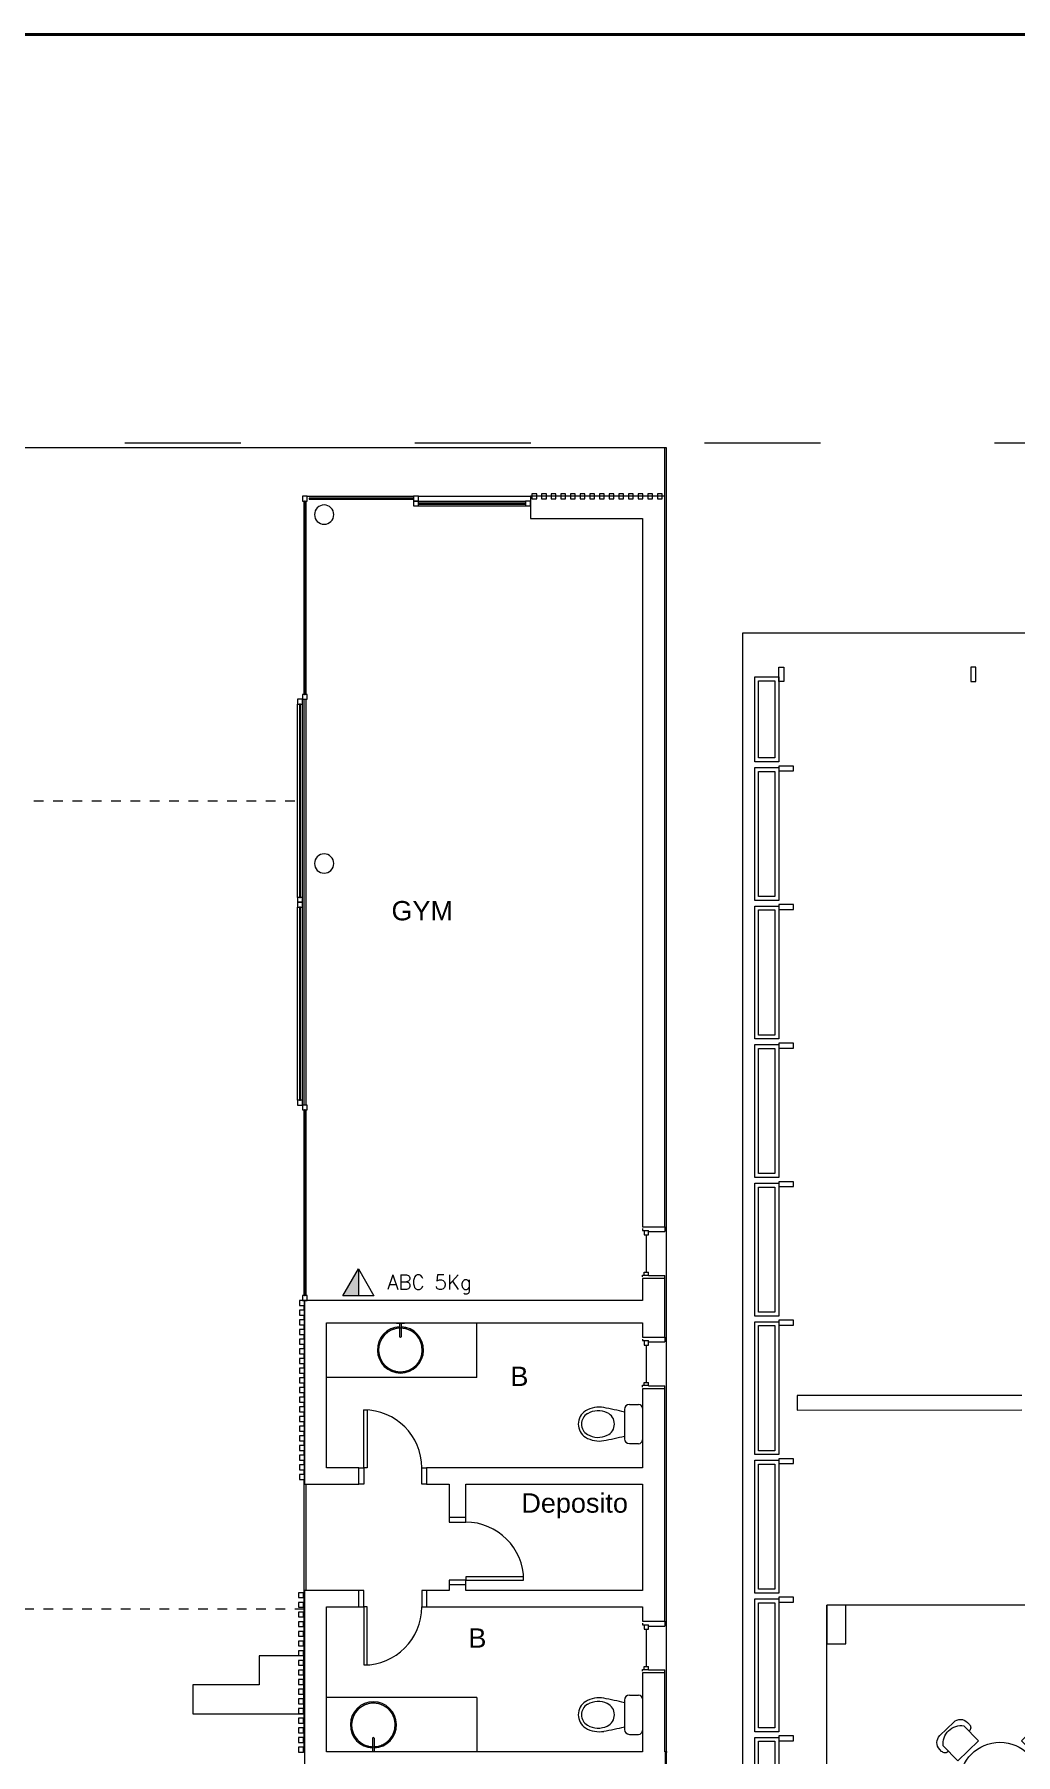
# Model space of a CAD drawing. Header units: millimetres. Extents: x 917 to 1168, y -421 to -23.
# Drawn here: x 1047.51 to 1057.66, y -357.01 to -339.21 of the extents above; entities that cross this region are included whole.
import ezdxf

# ---------------------------------------------------------------- set-up
doc = ezdxf.new("R2010")
doc.units = ezdxf.units.MM
doc.header["$LTSCALE"] = 0.1
for name, pattern in [('ACAD_ISO02W100', [15, 12, -3]), ('ACAD_ISO03W100', [30, 12, -18]), ('CONTINUA', [0]), ('Dash', [0.006, 0.003, -0.003])]:
    doc.linetypes.add(name, pattern=pattern)
doc.layers.get('0').update_dxf_attribs({"lineweight": 5})
for name, color, linetype, lineweight in [('00-Agua Fria', 5, 'ACAD_ISO02W100', 20), ('00_Incendio_Matafuego', 1, 'Continuous', 20), ('00_Incendio_Textos', 7, 'Continuous', 13), ('A-GLAZ-CWMG', 7, 'Continuous', 5), ('A-WALL', 7, 'Continuous', 5), ('MUEBLES', 250, 'Continuous', 5)]:
    doc.layers.add(name, color=color, linetype=linetype, lineweight=lineweight)
doc.layers.add('00-Pluvial', color=40, linetype='Continuous')
doc.styles.add('Arial_2', font='arial.ttf', dxfattribs={"height": 0.2})
doc.styles.add('Instal Sanit', font='techb___.ttf', dxfattribs={"height": 0.15})

# ---------------------------------------------------------------- blocks, each defined once
blk = doc.blocks.new('Montante rectangular - 50 x 150mm-1800504-02 Torre PB')
at = {"layer": 'A-GLAZ-CWMG', "color": 8}
for p, q in [((-0.025, 0.075), (0.025, 0.075)), ((-0.025, -0.075), (-0.025, 0.075)), ((0.025, 0.075), (0.025, -0.075)), ((0.025, -0.075), (-0.025, -0.075))]:
    blk.add_line(p, q, dxfattribs=at)
blk = doc.blocks.new('Montante rectangular - 50 x 150mm-V34-02 Torre PB')
at = {"layer": 'A-GLAZ-CWMG', "color": 8}
for p, q in [((-0.025, 0.075), (0.025, 0.075)), ((-0.025, 0.01), (-0.025, 0.075)), ((-0.025, -0.07), (-0.025, 0.01)), ((0.025, 0.075), (0.025, 0.019)), ((0.025, 0.019), (0.025, -0.056)), ((-0.025, -0.075), (-0.025, -0.07)), ((0.025, -0.075), (-0.025, -0.075)), ((0.025, -0.056), (0.025, -0.075))]:
    blk.add_line(p, q, dxfattribs=at)
blk = doc.blocks.new('mesad')
at = {"layer": 'MUEBLES'}
for points in [[(-0.324, 0.533), (-0.324, 0.533, 0.414214), (-0.324, 0.604), (-0.345, 0.624, 0.414214), (-0.487, 0.622), (-0.626, 0.479, 0.414214), (-0.624, 0.337), (-0.603, 0.317, 0.414214), (-0.533, 0.318), (-0.533, 0.318)], [(0.324, 0.533), (0.324, 0.533, -0.414214), (0.324, 0.604), (0.345, 0.624, -0.414214), (0.487, 0.622), (0.626, 0.479, -0.414214), (0.624, 0.337), (0.603, 0.317, -0.414214), (0.533, 0.318), (0.533, 0.318)], [(-0.533, -0.324), (-0.533, -0.324, 0.414214), (-0.604, -0.324), (-0.624, -0.345, 0.414214), (-0.622, -0.487), (-0.479, -0.626, 0.414214), (-0.337, -0.624), (-0.317, -0.603, 0.414214), (-0.318, -0.533), (-0.318, -0.533)], [(0.533, -0.324), (0.533, -0.324, -0.414214), (0.604, -0.324), (0.624, -0.345, -0.414214), (0.622, -0.487), (0.479, -0.626, -0.414214), (0.337, -0.624), (0.317, -0.603, -0.414214), (0.318, -0.533), (0.318, -0.533)]]:
    blk.add_lwpolyline(points, format="xyb", dxfattribs=at)
for points in [[(-0.589, 0.373), (-0.434, 0.222), (-0.225, 0.437), (-0.38, 0.588, 0.490132)], [(0.589, 0.373), (0.434, 0.222), (0.225, 0.437), (0.38, 0.588, -0.490132)], [(-0.373, -0.589), (-0.222, -0.434), (-0.437, -0.225), (-0.588, -0.38, 0.490132)], [(0.373, -0.589), (0.222, -0.434), (0.437, -0.225), (0.588, -0.38, -0.490132)]]:
    blk.add_lwpolyline(points, format="xyb", close=True, dxfattribs=at)
at = {"layer": 'MUEBLES', "ltscale": 1e-05}
blk.add_circle((0, 0), 0.418, dxfattribs=at)
blk = doc.blocks.new('T1-PB-2020')
at = {"color": 8}
for p, q in [((4127.451, 1267.486), (4087.649, 1267.486)), ((4087.649, 1267.486), (4087.649, 1251.565)), ((4088.52, 1252.416), (4088.519, 1257.429)), ((4091.433, 1257.429), (4088.72, 1257.429))]:
    blk.add_line(p, q, dxfattribs=at)
for points in [[(4088.024, 1266.155), (4087.774, 1266.155), (4087.774, 1267.035), (4088.024, 1267.035)], [(4087.984, 1266.195), (4087.814, 1266.195), (4087.814, 1266.995), (4087.984, 1266.995)], [(4088.024, 1264.721), (4087.774, 1264.721), (4087.774, 1266.096), (4088.024, 1266.096)], [(4087.984, 1264.761), (4087.814, 1264.761), (4087.814, 1266.056), (4087.984, 1266.056)], [(4088.024, 1263.288), (4087.774, 1263.288), (4087.774, 1264.663), (4088.024, 1264.663)], [(4087.984, 1263.328), (4087.814, 1263.328), (4087.814, 1264.623), (4087.984, 1264.623)], [(4088.024, 1261.854), (4087.774, 1261.854), (4087.774, 1263.229), (4088.024, 1263.229)], [(4087.984, 1261.894), (4087.814, 1261.894), (4087.814, 1263.189), (4087.984, 1263.189)], [(4088.024, 1260.42), (4087.774, 1260.42), (4087.774, 1261.795), (4088.024, 1261.795)], [(4087.984, 1260.46), (4087.814, 1260.46), (4087.814, 1261.755), (4087.984, 1261.755)], [(4088.024, 1258.987), (4087.774, 1258.987), (4087.774, 1260.362), (4088.024, 1260.362)], [(4087.984, 1259.027), (4087.814, 1259.027), (4087.814, 1260.322), (4087.984, 1260.322)], [(4088.024, 1257.553), (4087.774, 1257.553), (4087.774, 1258.928), (4088.024, 1258.928)], [(4087.984, 1257.593), (4087.814, 1257.593), (4087.814, 1258.888), (4087.984, 1258.888)], [(4088.024, 1256.119), (4087.774, 1256.119), (4087.774, 1257.494), (4088.024, 1257.494)], [(4087.984, 1256.159), (4087.814, 1256.159), (4087.814, 1257.454), (4087.984, 1257.454)], [(4088.024, 1254.686), (4087.774, 1254.686), (4087.774, 1256.061), (4088.024, 1256.061)], [(4087.984, 1254.726), (4087.814, 1254.726), (4087.814, 1256.021), (4087.984, 1256.021)]]:
    blk.add_lwpolyline(points, close=True, dxfattribs=at)
for points in [[(4090.539, 1259.598), (4088.213, 1259.598), (4088.213, 1259.448), (4090.539, 1259.45)], [(4088.719, 1257.029), (4088.719, 1257.429), (4088.519, 1257.429), (4088.519, 1257.029), (4088.719, 1257.029)]]:
    blk.add_lwpolyline(points, dxfattribs=at)
at = {"color": 8, "extrusion": (0, 0, -1), "xscale": -1, "rotation": 180}
blk.add_blockref('Montante rectangular - 50 x 150mm-1800504-02 Torre PB', (-4088.049, 1267.061), dxfattribs=at)
at = {"color": 8, "extrusion": (0, 0, -1)}
for name, p, rotation in [('Montante rectangular - 50 x 150mm-1800504-02 Torre PB', (-4090.038, 1267.061), 180), ('Montante rectangular - 50 x 150mm-V34-02 Torre PB', (-4088.099, 1266.087), 90), ('Montante rectangular - 50 x 150mm-V34-02 Torre PB', (-4088.099, 1264.653), 90), ('Montante rectangular - 50 x 150mm-V34-02 Torre PB', (-4088.099, 1263.219), 90), ('Montante rectangular - 50 x 150mm-V34-02 Torre PB', (-4088.099, 1261.786), 90), ('Montante rectangular - 50 x 150mm-V34-02 Torre PB', (-4088.099, 1260.352), 90), ('Montante rectangular - 50 x 150mm-V34-02 Torre PB', (-4088.099, 1258.919), 90), ('Montante rectangular - 50 x 150mm-V34-02 Torre PB', (-4088.099, 1257.485), 90), ('Montante rectangular - 50 x 150mm-V34-02 Torre PB', (-4088.099, 1256.051), 90)]:
    blk.add_blockref(name, p, dxfattribs=dict(at, rotation=rotation))
at = {"color": 8, "lineweight": 5, "rotation": 180}
blk.add_blockref('mesad', (4090.313, 1255.592), dxfattribs=at)
blk = doc.blocks.new('sum')
at = {"color": 8, "lineweight": 18}
for p, q in [((784.334, -371.354), (777.534, -371.354)), ((784.354, -371.354), (777.534, -371.354)), ((784.334, -371.854), (784.334, -371.354)), ((784.354, -388.392), (784.354, -371.354)), ((780.584, -371.854), (780.584, -371.904)), ((780.634, -371.854), (780.584, -371.854)), ((780.584, -371.904), (780.634, -371.904)), ((780.599, -371.904), (780.599, -373.904)), ((780.604, -371.904), (780.604, -373.059)), ((780.614, -371.904), (780.604, -371.904)), ((780.614, -373.059), (780.614, -371.904)), ((780.624, -373.904), (780.624, -371.904)), ((780.634, -371.854), (781.734, -371.854)), ((780.634, -371.904), (780.634, -371.854)), ((781.734, -371.874), (780.654, -371.874)), ((780.654, -371.874), (780.654, -371.884)), ((780.654, -371.884), (781.734, -371.884)), ((781.784, -371.854), (781.734, -371.854)), ((781.734, -371.854), (781.734, -371.904)), ((781.734, -371.884), (781.734, -371.874)), ((781.734, -371.904), (781.784, -371.904)), ((781.784, -371.854), (782.944, -371.854)), ((781.784, -371.904), (781.784, -371.854)), ((781.784, -371.904), (782.894, -371.904)), ((782.894, -371.924), (781.784, -371.924)), ((781.784, -371.924), (781.784, -371.934)), ((781.784, -371.934), (782.894, -371.934)), ((781.784, -371.954), (782.894, -371.954)), ((782.944, -371.904), (782.894, -371.904)), ((782.894, -371.904), (782.894, -371.954)), ((782.894, -371.934), (782.894, -371.924)), ((782.894, -371.954), (782.944, -371.954)), ((784.334, -371.854), (782.944, -371.854)), ((782.944, -371.854), (782.944, -372.084)), ((782.944, -371.954), (782.944, -371.904)), ((784.334, -379.413), (784.334, -371.854)), ((782.944, -372.084), (784.104, -372.084)), ((784.104, -372.084), (784.104, -379.413)), ((780.604, -373.059), (780.614, -373.059)), ((780.604, -373.059), (780.604, -373.904)), ((780.614, -373.059), (780.604, -373.059)), ((780.614, -373.904), (780.614, -373.059)), ((780.534, -373.954), (780.534, -374.004)), ((780.584, -373.954), (780.534, -373.954)), ((780.584, -374.004), (780.584, -373.954)), ((780.599, -373.954), (780.599, -378.154)), ((780.604, -373.904), (780.614, -373.904)), ((780.624, -378.154), (780.624, -373.954)), ((780.534, -374.004), (780.584, -374.004)), ((780.534, -375.159), (780.534, -374.004)), ((780.554, -374.004), (780.554, -375.159)), ((780.564, -374.004), (780.554, -374.004)), ((780.564, -375.159), (780.564, -374.004)), ((780.584, -375.159), (780.584, -374.004)), ((780.534, -376.004), (780.534, -375.159)), ((780.554, -375.159), (780.564, -375.159)), ((780.554, -375.159), (780.554, -376.004)), ((780.564, -375.159), (780.554, -375.159)), ((780.564, -376.004), (780.564, -375.159)), ((780.584, -376.004), (780.584, -375.159)), ((780.534, -376.054), (780.534, -376.104)), ((780.584, -376.054), (780.534, -376.054)), ((780.534, -376.104), (780.584, -376.104)), ((780.534, -377.259), (780.534, -376.104)), ((780.554, -376.004), (780.564, -376.004)), ((780.554, -376.104), (780.554, -377.259)), ((780.564, -376.104), (780.554, -376.104)), ((780.564, -377.259), (780.564, -376.104)), ((780.584, -376.104), (780.584, -376.054)), ((780.584, -377.259), (780.584, -376.104)), ((780.534, -378.104), (780.534, -377.259)), ((780.554, -377.259), (780.564, -377.259)), ((780.554, -377.259), (780.554, -378.104)), ((780.564, -377.259), (780.554, -377.259)), ((780.564, -378.104), (780.564, -377.259)), ((780.584, -378.104), (780.584, -377.259)), ((780.554, -378.104), (780.564, -378.104)), ((780.584, -378.154), (780.584, -378.204)), ((780.634, -378.154), (780.584, -378.154)), ((780.584, -378.204), (780.634, -378.204)), ((780.599, -378.204), (780.599, -380.124)), ((780.604, -378.204), (780.604, -379.309)), ((780.614, -378.204), (780.604, -378.204)), ((780.614, -379.309), (780.614, -378.204)), ((780.624, -380.124), (780.624, -378.204)), ((780.634, -378.204), (780.634, -378.154)), ((780.604, -379.309), (780.614, -379.309)), ((780.604, -379.309), (780.604, -380.124)), ((780.614, -379.309), (780.604, -379.309)), ((780.614, -380.124), (780.614, -379.309)), ((784.104, -379.413), (784.334, -379.413)), ((784.104, -379.432), (784.104, -379.45)), ((784.104, -379.45), (784.167, -379.45)), ((784.123, -379.45), (784.123, -379.497)), ((784.167, -379.497), (784.167, -379.45)), ((784.167, -379.463), (784.334, -379.463)), ((784.334, -379.413), (784.334, -379.463)), ((784.123, -379.497), (784.167, -379.497)), ((784.145, -379.883), (784.145, -379.497)), ((784.104, -379.912), (784.167, -379.912)), ((784.104, -379.931), (784.104, -379.912)), ((784.334, -379.949), (784.104, -379.949)), ((784.104, -379.949), (784.104, -380.177)), ((784.123, -379.883), (784.167, -379.883)), ((784.123, -379.912), (784.123, -379.883)), ((784.167, -379.912), (784.167, -379.883)), ((784.167, -379.917), (784.334, -379.917)), ((784.334, -379.949), (784.334, -379.917)), ((784.334, -380.554), (784.334, -379.949)), ((780.599, -380.174), (780.599, -380.177)), ((780.604, -380.124), (780.614, -380.124)), ((784.104, -380.177), (780.604, -380.177)), ((780.604, -380.177), (780.604, -382.077)), ((780.624, -380.177), (780.624, -380.174)), ((780.599, -380.227), (780.599, -380.277)), ((780.599, -380.327), (780.599, -380.377)), ((780.599, -380.427), (780.599, -380.477)), ((780.599, -380.527), (780.599, -380.577)), ((780.834, -380.407), (784.104, -380.407)), ((780.834, -381.907), (780.834, -380.407)), ((781.559, -380.407), (781.559, -380.412)), ((781.639, -380.412), (781.559, -380.412)), ((781.589, -380.412), (781.589, -380.497)), ((781.609, -380.497), (781.609, -380.412)), ((781.639, -380.412), (781.639, -380.407)), ((782.389, -380.972), (782.389, -380.407)), ((784.104, -380.407), (784.104, -380.554)), ((784.104, -380.554), (784.334, -380.554)), ((784.334, -380.554), (784.334, -380.604)), ((780.599, -380.627), (780.599, -380.677)), ((780.599, -380.727), (780.599, -380.777)), ((784.104, -380.574), (784.104, -380.591)), ((784.104, -380.591), (784.167, -380.591)), ((784.123, -380.591), (784.123, -380.638)), ((784.123, -380.638), (784.167, -380.638)), ((784.145, -381.024), (784.145, -380.638)), ((784.167, -380.638), (784.167, -380.591)), ((784.167, -380.604), (784.334, -380.604)), ((780.599, -380.827), (780.599, -380.877)), ((780.599, -380.927), (780.599, -380.977)), ((780.599, -381.027), (780.599, -381.077)), ((782.389, -380.972), (780.834, -380.972)), ((784.104, -381.053), (784.167, -381.053)), ((784.104, -381.072), (784.104, -381.053)), ((784.123, -381.024), (784.167, -381.024)), ((784.123, -381.053), (784.123, -381.024)), ((784.167, -381.053), (784.167, -381.024)), ((784.167, -381.058), (784.334, -381.058)), ((784.334, -381.09), (784.334, -381.058)), ((780.599, -381.127), (780.599, -381.177)), ((780.599, -381.227), (780.599, -381.277)), ((783.969, -381.252), (784.064, -381.252)), ((784.334, -381.09), (784.104, -381.09)), ((784.104, -381.09), (784.104, -381.907)), ((784.334, -383.494), (784.334, -381.09)), ((780.599, -381.327), (780.599, -381.377)), ((780.599, -381.427), (780.599, -381.477)), ((781.219, -381.907), (781.219, -381.307)), ((781.219, -381.307), (781.254, -381.307)), ((781.254, -381.307), (781.254, -381.907)), ((783.919, -381.302), (783.919, -381.607)), ((780.599, -381.527), (780.599, -381.577)), ((780.599, -381.627), (780.599, -381.677)), ((780.599, -381.727), (780.599, -381.777)), ((783.969, -381.657), (784.064, -381.657)), ((780.599, -381.827), (780.599, -381.877)), ((780.599, -381.927), (780.599, -381.977)), ((781.169, -381.907), (780.834, -381.907)), ((781.169, -382.077), (781.169, -381.907)), ((781.169, -381.907), (781.219, -381.907)), ((781.254, -381.907), (781.219, -381.907)), ((781.219, -381.907), (781.219, -382.077)), ((781.819, -381.907), (781.869, -381.907)), ((781.819, -382.077), (781.819, -381.907)), ((784.104, -381.907), (781.869, -381.907)), ((781.869, -381.907), (781.869, -382.077)), ((780.599, -382.027), (780.599, -383.854)), ((780.604, -382.077), (781.169, -382.077)), ((780.624, -383.177), (780.624, -382.077)), ((781.219, -382.077), (781.169, -382.077)), ((781.869, -382.077), (781.819, -382.077)), ((781.869, -382.077), (782.104, -382.077)), ((782.104, -382.077), (782.104, -382.419)), ((782.274, -382.077), (784.104, -382.077)), ((782.274, -382.419), (782.274, -382.077)), ((784.104, -382.077), (784.104, -383.177)), ((782.104, -382.419), (782.274, -382.419)), ((782.104, -382.419), (782.104, -382.469)), ((782.104, -382.469), (782.274, -382.469)), ((782.274, -382.469), (782.274, -382.419)), ((782.874, -383.034), (782.274, -383.034)), ((782.274, -383.034), (782.274, -383.069)), ((782.874, -383.069), (782.874, -383.034)), ((780.604, -383.177), (780.604, -385.077)), ((781.169, -383.177), (780.604, -383.177)), ((781.169, -383.347), (781.169, -383.177)), ((781.219, -383.177), (781.169, -383.177)), ((781.219, -383.347), (781.219, -383.177)), ((781.869, -383.177), (781.819, -383.177)), ((781.819, -383.177), (781.819, -383.347)), ((782.104, -383.177), (781.869, -383.177)), ((781.869, -383.177), (781.869, -383.347)), ((782.274, -383.069), (782.104, -383.069)), ((782.104, -383.069), (782.104, -383.119)), ((782.104, -383.119), (782.104, -383.177)), ((782.274, -383.119), (782.104, -383.119)), ((782.274, -383.069), (782.874, -383.069)), ((782.274, -383.119), (782.274, -383.069)), ((782.274, -383.177), (782.274, -383.119)), ((784.104, -383.177), (782.274, -383.177)), ((780.834, -384.847), (780.834, -383.347)), ((780.834, -383.347), (781.169, -383.347)), ((781.169, -383.347), (781.219, -383.347)), ((781.254, -383.347), (781.219, -383.347)), ((781.219, -383.347), (781.219, -383.947)), ((781.254, -383.947), (781.254, -383.347)), ((781.819, -383.347), (781.869, -383.347)), ((781.869, -383.347), (784.104, -383.347)), ((784.104, -383.347), (784.104, -383.494)), ((784.104, -383.494), (784.334, -383.494)), ((784.104, -383.514), (784.104, -383.531)), ((784.104, -383.531), (784.167, -383.531)), ((784.123, -383.531), (784.123, -383.578)), ((784.123, -383.578), (784.167, -383.578)), ((784.145, -383.964), (784.145, -383.578)), ((784.167, -383.578), (784.167, -383.531)), ((784.167, -383.544), (784.334, -383.544)), ((784.334, -383.494), (784.334, -383.544)), ((780.6, -383.854), (780.136, -383.854)), ((780.136, -383.854), (780.136, -384.154)), ((780.6, -384.454), (780.6, -383.854)), ((781.219, -383.947), (781.254, -383.947)), ((784.104, -383.993), (784.167, -383.993)), ((784.104, -384.012), (784.104, -383.993)), ((784.334, -384.03), (784.104, -384.03)), ((784.104, -384.03), (784.104, -384.847)), ((784.123, -383.964), (784.167, -383.964)), ((784.123, -383.993), (784.123, -383.964)), ((784.167, -383.993), (784.167, -383.964)), ((784.167, -383.998), (784.334, -383.998)), ((784.334, -384.03), (784.334, -383.998)), ((784.334, -384.847), (784.334, -384.03)), ((780.136, -384.154), (779.45, -384.154)), ((779.45, -384.154), (779.45, -384.454)), ((782.389, -384.282), (780.834, -384.282)), ((782.389, -384.282), (782.389, -384.847)), ((783.969, -384.26), (784.064, -384.26)), ((779.45, -384.454), (780.6, -384.454)), ((780.599, -384.454), (780.599, -384.847)), ((783.919, -384.31), (783.919, -384.615)), ((781.309, -384.757), (781.309, -384.842)), ((781.329, -384.842), (781.329, -384.757)), ((783.969, -384.665), (784.064, -384.665))]:
    blk.add_line(p, q, dxfattribs=at)
at = {"color": 8, "lineweight": 18, "extrusion": (0, 0, -1)}
for p, q in [((783.009, -371.829), (782.959, -371.829)), ((782.959, -371.829), (782.959, -371.879)), ((783.009, -371.879), (783.009, -371.829)), ((783.109, -371.829), (783.059, -371.829)), ((783.059, -371.829), (783.059, -371.879)), ((783.109, -371.879), (783.109, -371.829)), ((783.209, -371.829), (783.159, -371.829)), ((783.159, -371.829), (783.159, -371.879)), ((783.209, -371.879), (783.209, -371.829)), ((783.309, -371.829), (783.259, -371.829)), ((783.259, -371.829), (783.259, -371.879)), ((783.309, -371.879), (783.309, -371.829)), ((783.409, -371.829), (783.359, -371.829)), ((783.359, -371.829), (783.359, -371.879)), ((783.409, -371.879), (783.409, -371.829)), ((783.509, -371.829), (783.459, -371.829)), ((783.459, -371.829), (783.459, -371.879)), ((783.509, -371.879), (783.509, -371.829)), ((783.609, -371.829), (783.559, -371.829)), ((783.559, -371.829), (783.559, -371.879)), ((783.609, -371.879), (783.609, -371.829)), ((783.709, -371.829), (783.659, -371.829)), ((783.659, -371.829), (783.659, -371.879)), ((783.709, -371.879), (783.709, -371.829)), ((783.809, -371.829), (783.759, -371.829)), ((783.759, -371.829), (783.759, -371.879)), ((783.809, -371.879), (783.809, -371.829)), ((783.909, -371.829), (783.859, -371.829)), ((783.859, -371.829), (783.859, -371.879)), ((783.909, -371.879), (783.909, -371.829)), ((784.009, -371.829), (783.959, -371.829)), ((783.959, -371.829), (783.959, -371.879)), ((784.009, -371.879), (784.009, -371.829)), ((784.109, -371.829), (784.059, -371.829)), ((784.059, -371.829), (784.059, -371.879)), ((784.109, -371.879), (784.109, -371.829)), ((784.209, -371.829), (784.159, -371.829)), ((784.159, -371.829), (784.159, -371.879)), ((784.209, -371.879), (784.209, -371.829)), ((784.309, -371.829), (784.259, -371.829)), ((784.259, -371.829), (784.259, -371.879)), ((784.309, -371.879), (784.309, -371.829)), ((781.784, -371.904), (781.734, -371.904)), ((781.734, -371.904), (781.734, -371.954)), ((781.734, -371.954), (781.784, -371.954)), ((781.784, -371.954), (781.784, -371.904)), ((782.959, -371.879), (783.009, -371.879)), ((783.059, -371.879), (783.109, -371.879)), ((783.159, -371.879), (783.209, -371.879)), ((783.259, -371.879), (783.309, -371.879)), ((783.359, -371.879), (783.409, -371.879)), ((783.459, -371.879), (783.509, -371.879)), ((783.559, -371.879), (783.609, -371.879)), ((783.659, -371.879), (783.709, -371.879)), ((783.759, -371.879), (783.809, -371.879)), ((783.859, -371.879), (783.909, -371.879)), ((783.959, -371.879), (784.009, -371.879)), ((784.059, -371.879), (784.109, -371.879)), ((784.159, -371.879), (784.209, -371.879)), ((784.259, -371.879), (784.309, -371.879)), ((780.584, -373.904), (780.584, -373.954)), ((780.634, -373.904), (780.584, -373.904)), ((780.584, -373.954), (780.634, -373.954)), ((780.634, -373.954), (780.634, -373.904)), ((780.534, -376.004), (780.534, -376.054)), ((780.584, -376.004), (780.534, -376.004)), ((780.534, -376.054), (780.584, -376.054)), ((780.584, -376.054), (780.584, -376.004)), ((780.534, -378.104), (780.534, -378.154)), ((780.584, -378.104), (780.534, -378.104)), ((780.534, -378.154), (780.584, -378.154)), ((780.584, -378.154), (780.584, -378.104)), ((780.604, -380.177), (780.554, -380.177)), ((780.554, -380.177), (780.554, -380.227)), ((780.584, -380.124), (780.584, -380.174)), ((780.634, -380.124), (780.584, -380.124)), ((780.584, -380.174), (780.634, -380.174)), ((780.604, -380.227), (780.604, -380.177)), ((780.634, -380.174), (780.634, -380.124)), ((780.554, -380.227), (780.604, -380.227)), ((780.604, -380.277), (780.554, -380.277)), ((780.554, -380.277), (780.554, -380.327)), ((780.554, -380.327), (780.604, -380.327)), ((780.604, -380.377), (780.554, -380.377)), ((780.554, -380.377), (780.554, -380.427)), ((780.604, -380.327), (780.604, -380.277)), ((780.604, -380.427), (780.604, -380.377)), ((780.554, -380.427), (780.604, -380.427)), ((780.604, -380.477), (780.554, -380.477)), ((780.554, -380.477), (780.554, -380.527)), ((780.554, -380.527), (780.604, -380.527)), ((780.604, -380.527), (780.604, -380.477)), ((780.604, -380.577), (780.554, -380.577)), ((780.554, -380.577), (780.554, -380.627)), ((780.554, -380.627), (780.604, -380.627)), ((780.604, -380.677), (780.554, -380.677)), ((780.554, -380.677), (780.554, -380.727)), ((780.554, -380.727), (780.604, -380.727)), ((780.604, -380.627), (780.604, -380.577)), ((780.604, -380.727), (780.604, -380.677)), ((780.604, -380.777), (780.554, -380.777)), ((780.554, -380.777), (780.554, -380.827)), ((780.554, -380.827), (780.604, -380.827)), ((780.604, -380.877), (780.554, -380.877)), ((780.554, -380.877), (780.554, -380.927)), ((780.604, -380.827), (780.604, -380.777)), ((780.604, -380.927), (780.604, -380.877)), ((780.554, -380.927), (780.604, -380.927)), ((780.604, -380.977), (780.554, -380.977)), ((780.554, -380.977), (780.554, -381.027)), ((780.554, -381.027), (780.604, -381.027)), ((780.604, -381.077), (780.554, -381.077)), ((780.554, -381.077), (780.554, -381.127)), ((780.604, -381.027), (780.604, -380.977)), ((780.604, -381.127), (780.604, -381.077)), ((780.554, -381.127), (780.604, -381.127)), ((780.604, -381.177), (780.554, -381.177)), ((780.554, -381.177), (780.554, -381.227)), ((780.554, -381.227), (780.604, -381.227)), ((780.604, -381.227), (780.604, -381.177)), ((780.604, -381.277), (780.554, -381.277)), ((780.554, -381.277), (780.554, -381.327)), ((780.554, -381.327), (780.604, -381.327)), ((780.604, -381.377), (780.554, -381.377)), ((780.554, -381.377), (780.554, -381.427)), ((780.554, -381.427), (780.604, -381.427)), ((780.604, -381.327), (780.604, -381.277)), ((780.604, -381.427), (780.604, -381.377)), ((780.604, -381.477), (780.554, -381.477)), ((780.554, -381.477), (780.554, -381.527)), ((780.554, -381.527), (780.604, -381.527)), ((780.604, -381.577), (780.554, -381.577)), ((780.554, -381.577), (780.554, -381.627)), ((780.604, -381.527), (780.604, -381.477)), ((780.604, -381.627), (780.604, -381.577)), ((780.554, -381.627), (780.604, -381.627)), ((780.604, -381.677), (780.554, -381.677)), ((780.554, -381.677), (780.554, -381.727)), ((780.554, -381.727), (780.604, -381.727)), ((780.604, -381.777), (780.554, -381.777)), ((780.554, -381.777), (780.554, -381.827)), ((780.604, -381.727), (780.604, -381.677)), ((780.604, -381.827), (780.604, -381.777)), ((780.554, -381.827), (780.604, -381.827)), ((780.604, -381.877), (780.554, -381.877)), ((780.554, -381.877), (780.554, -381.927)), ((780.554, -381.927), (780.604, -381.927)), ((780.604, -381.977), (780.554, -381.977)), ((780.554, -381.977), (780.554, -382.027)), ((780.604, -381.927), (780.604, -381.877)), ((780.604, -382.027), (780.604, -381.977)), ((780.554, -382.027), (780.604, -382.027)), ((780.594, -383.199), (780.544, -383.199)), ((780.544, -383.199), (780.544, -383.249)), ((780.594, -383.249), (780.594, -383.199)), ((780.544, -383.249), (780.594, -383.249)), ((780.594, -383.299), (780.544, -383.299)), ((780.544, -383.299), (780.544, -383.349)), ((780.544, -383.349), (780.594, -383.349)), ((780.594, -383.399), (780.544, -383.399)), ((780.544, -383.399), (780.544, -383.449)), ((780.594, -383.349), (780.594, -383.299)), ((780.594, -383.449), (780.594, -383.399)), ((780.544, -383.449), (780.594, -383.449)), ((780.594, -383.499), (780.544, -383.499)), ((780.544, -383.499), (780.544, -383.549)), ((780.544, -383.549), (780.594, -383.549)), ((780.594, -383.549), (780.594, -383.499)), ((780.594, -383.599), (780.544, -383.599)), ((780.544, -383.599), (780.544, -383.649)), ((780.544, -383.649), (780.594, -383.649)), ((780.594, -383.699), (780.544, -383.699)), ((780.544, -383.699), (780.544, -383.749)), ((780.544, -383.749), (780.594, -383.749)), ((780.594, -383.649), (780.594, -383.599)), ((780.594, -383.749), (780.594, -383.699)), ((780.594, -383.799), (780.544, -383.799)), ((780.544, -383.799), (780.544, -383.849)), ((780.544, -383.849), (780.594, -383.849)), ((780.594, -383.899), (780.544, -383.899)), ((780.544, -383.899), (780.544, -383.949)), ((780.594, -383.849), (780.594, -383.799)), ((780.594, -383.949), (780.594, -383.899)), ((780.544, -383.949), (780.594, -383.949)), ((780.594, -383.999), (780.544, -383.999)), ((780.544, -383.999), (780.544, -384.049)), ((780.544, -384.049), (780.594, -384.049)), ((780.594, -384.099), (780.544, -384.099)), ((780.544, -384.099), (780.544, -384.149)), ((780.594, -384.049), (780.594, -383.999)), ((780.594, -384.149), (780.594, -384.099)), ((780.544, -384.149), (780.594, -384.149)), ((780.594, -384.199), (780.544, -384.199)), ((780.544, -384.199), (780.544, -384.249)), ((780.544, -384.249), (780.594, -384.249)), ((780.594, -384.249), (780.594, -384.199)), ((780.594, -384.299), (780.544, -384.299)), ((780.544, -384.299), (780.544, -384.349)), ((780.544, -384.349), (780.594, -384.349)), ((780.594, -384.399), (780.544, -384.399)), ((780.544, -384.399), (780.544, -384.449)), ((780.544, -384.449), (780.594, -384.449)), ((780.594, -384.349), (780.594, -384.299)), ((780.594, -384.449), (780.594, -384.399)), ((780.594, -384.499), (780.544, -384.499)), ((780.544, -384.499), (780.544, -384.549)), ((780.544, -384.549), (780.594, -384.549)), ((780.594, -384.599), (780.544, -384.599)), ((780.544, -384.599), (780.544, -384.649)), ((780.544, -384.649), (780.594, -384.649)), ((780.594, -384.549), (780.594, -384.499)), ((780.594, -384.649), (780.594, -384.599)), ((780.594, -384.699), (780.544, -384.699)), ((780.544, -384.699), (780.544, -384.749)), ((780.544, -384.749), (780.594, -384.749)), ((780.594, -384.749), (780.594, -384.699))]:
    blk.add_line(p, q, dxfattribs=at)
at = {"color": 8, "linetype": 'Dash', "lineweight": 18}
for p, q in [((767.804, -375.007), (780.559, -375.007)), ((780.604, -383.369), (767.304, -383.369))]:
    blk.add_line(p, q, dxfattribs=at)
at = {"color": 8, "lineweight": 15, "extrusion": (0, 0, -1)}
for p, q in [((780.594, -384.799), (780.544, -384.799)), ((780.544, -384.799), (780.544, -384.849)), ((780.594, -384.849), (780.594, -384.799)), ((780.544, -384.849), (780.594, -384.849))]:
    blk.add_line(p, q, dxfattribs=at)
at = {"color": 8, "lineweight": 15}
for p, q in [((780.599, -384.847), (780.604, -384.847)), ((784.104, -384.847), (780.834, -384.847)), ((781.279, -384.842), (781.279, -384.847)), ((781.279, -384.842), (781.359, -384.842)), ((781.359, -384.847), (781.359, -384.842)), ((784.344, -384.847), (784.334, -384.847)), ((784.344, -384.847), (784.359, -384.847)), ((784.344, -385.077), (784.344, -384.847))]:
    blk.add_line(p, q, dxfattribs=at)
at = {"color": 8, "lineweight": 18, "flags": 128}
for points in [[(781.599, -380.462), (781.59, -380.462), (781.58, -380.463), (781.572, -380.463), (781.563, -380.465), (781.554, -380.466), (781.545, -380.468), (781.536, -380.471), (781.528, -380.473), (781.519, -380.476), (781.511, -380.48), (781.502, -380.483), (781.494, -380.487), (781.486, -380.492), (781.479, -380.496), (781.471, -380.501), (781.464, -380.507), (781.457, -380.512), (781.45, -380.518), (781.443, -380.524), (781.437, -380.53), (781.431, -380.537), (781.425, -380.544), (781.419, -380.551), (781.414, -380.558), (781.409, -380.566), (781.404, -380.573), (781.4, -380.581), (781.395, -380.589), (781.392, -380.597), (781.388, -380.606), (781.385, -380.614), (781.382, -380.623), (781.38, -380.631), (781.378, -380.64), (781.376, -380.649), (781.375, -380.658), (781.374, -380.667), (781.373, -380.676), (781.373, -380.685), (781.373, -380.694), (781.373, -380.703), (781.374, -380.712), (781.375, -380.721), (781.377, -380.73), (781.379, -380.739), (781.381, -380.747), (781.384, -380.756), (781.387, -380.765), (781.39, -380.773), (781.393, -380.781), (781.397, -380.789), (781.402, -380.797), (781.406, -380.805), (781.411, -380.813), (781.416, -380.82), (781.422, -380.827), (781.427, -380.834), (781.433, -380.841), (781.44, -380.848), (781.446, -380.854), (781.453, -380.86), (781.46, -380.865), (781.467, -380.871), (781.475, -380.876), (781.482, -380.881), (781.49, -380.885), (781.498, -380.889), (781.506, -380.893), (781.515, -380.897), (781.523, -380.9), (781.532, -380.903), (781.54, -380.905), (781.549, -380.908), (781.558, -380.909), (781.567, -380.911), (781.576, -380.912), (781.585, -380.913), (781.594, -380.913), (781.599, -380.913)], [(781.589, -380.497), (781.589, -380.499), (781.589, -380.501), (781.589, -380.503), (781.589, -380.505), (781.589, -380.507), (781.589, -380.509), (781.589, -380.511), (781.589, -380.513), (781.589, -380.515), (781.589, -380.517), (781.589, -380.519), (781.589, -380.521), (781.589, -380.522), (781.589, -380.524), (781.589, -380.526), (781.589, -380.527), (781.589, -380.529), (781.589, -380.531), (781.589, -380.532), (781.589, -380.533), (781.589, -380.535), (781.589, -380.536), (781.589, -380.537), (781.589, -380.539), (781.589, -380.54), (781.589, -380.541), (781.589, -380.542), (781.589, -380.543), (781.589, -380.544), (781.589, -380.544), (781.589, -380.545), (781.589, -380.546), (781.589, -380.546), (781.589, -380.547), (781.589, -380.547)], [(781.599, -380.913), (781.608, -380.913), (781.617, -380.912), (781.626, -380.911), (781.634, -380.91), (781.643, -380.909), (781.652, -380.907), (781.661, -380.904), (781.669, -380.902), (781.678, -380.899), (781.686, -380.895), (781.695, -380.892), (781.703, -380.888), (781.711, -380.883), (781.718, -380.879), (781.726, -380.874), (781.733, -380.868), (781.74, -380.863), (781.747, -380.857), (781.754, -380.851), (781.76, -380.845), (781.767, -380.838), (781.772, -380.831), (781.778, -380.824), (781.783, -380.817), (781.788, -380.809), (781.793, -380.802), (781.798, -380.794), (781.802, -380.786), (781.805, -380.778), (781.809, -380.769), (781.812, -380.761), (781.815, -380.752), (781.817, -380.743), (781.819, -380.735), (781.821, -380.726), (781.822, -380.717), (781.823, -380.708), (781.824, -380.699), (781.824, -380.69), (781.824, -380.681), (781.824, -380.672), (781.823, -380.663), (781.822, -380.654), (781.82, -380.645), (781.818, -380.636), (781.816, -380.627), (781.813, -380.619), (781.811, -380.61), (781.807, -380.602), (781.804, -380.594), (781.8, -380.585), (781.796, -380.577), (781.791, -380.57), (781.786, -380.562), (781.781, -380.555), (781.775, -380.548), (781.77, -380.541), (781.764, -380.534), (781.757, -380.527), (781.751, -380.521), (781.744, -380.515), (781.737, -380.509), (781.73, -380.504), (781.722, -380.499), (781.715, -380.494), (781.707, -380.49), (781.699, -380.485), (781.691, -380.482), (781.683, -380.478), (781.674, -380.475), (781.666, -380.472), (781.657, -380.47), (781.648, -380.467), (781.639, -380.466), (781.63, -380.464), (781.621, -380.463), (781.612, -380.462), (781.603, -380.462), (781.599, -380.462)], [(781.609, -380.547), (781.609, -380.546), (781.609, -380.546), (781.609, -380.545), (781.609, -380.545), (781.609, -380.544), (781.609, -380.543), (781.609, -380.542), (781.609, -380.541), (781.609, -380.54), (781.609, -380.539), (781.609, -380.538), (781.609, -380.537), (781.609, -380.536), (781.609, -380.534), (781.609, -380.533), (781.609, -380.532), (781.609, -380.53), (781.609, -380.529), (781.609, -380.527), (781.609, -380.525), (781.609, -380.524), (781.609, -380.522), (781.609, -380.52), (781.609, -380.518), (781.609, -380.516), (781.609, -380.515), (781.609, -380.513), (781.609, -380.511), (781.609, -380.509), (781.609, -380.507), (781.609, -380.505), (781.609, -380.503), (781.609, -380.501), (781.609, -380.499), (781.609, -380.497)], [(781.319, -384.342), (781.31, -384.342), (781.3, -384.343), (781.292, -384.343), (781.283, -384.345), (781.274, -384.346), (781.265, -384.348), (781.256, -384.351), (781.248, -384.353), (781.239, -384.356), (781.231, -384.36), (781.222, -384.363), (781.214, -384.367), (781.206, -384.372), (781.199, -384.376), (781.191, -384.381), (781.184, -384.387), (781.177, -384.392), (781.17, -384.398), (781.163, -384.404), (781.157, -384.41), (781.151, -384.417), (781.145, -384.424), (781.139, -384.431), (781.134, -384.438), (781.129, -384.446), (781.124, -384.453), (781.12, -384.461), (781.115, -384.469), (781.112, -384.477), (781.108, -384.486), (781.105, -384.494), (781.102, -384.503), (781.1, -384.511), (781.098, -384.52), (781.096, -384.529), (781.095, -384.538), (781.094, -384.547), (781.093, -384.556), (781.093, -384.565), (781.093, -384.574), (781.093, -384.583), (781.094, -384.592), (781.095, -384.601), (781.097, -384.61), (781.099, -384.619), (781.101, -384.627), (781.104, -384.636), (781.107, -384.645), (781.11, -384.653), (781.113, -384.661), (781.117, -384.669), (781.122, -384.677), (781.126, -384.685), (781.131, -384.693), (781.136, -384.7), (781.142, -384.707), (781.147, -384.714), (781.153, -384.721), (781.16, -384.728), (781.166, -384.734), (781.173, -384.74), (781.18, -384.745), (781.187, -384.751), (781.195, -384.756), (781.202, -384.761), (781.21, -384.765), (781.218, -384.769), (781.226, -384.773), (781.235, -384.777), (781.243, -384.78), (781.252, -384.783), (781.26, -384.785), (781.269, -384.788), (781.278, -384.789), (781.287, -384.791), (781.296, -384.792), (781.305, -384.793), (781.314, -384.793), (781.319, -384.793)], [(781.319, -384.793), (781.328, -384.793), (781.337, -384.792), (781.346, -384.791), (781.354, -384.79), (781.363, -384.789), (781.372, -384.787), (781.381, -384.784), (781.389, -384.782), (781.398, -384.779), (781.406, -384.775), (781.415, -384.772), (781.423, -384.768), (781.431, -384.763), (781.438, -384.759), (781.446, -384.754), (781.453, -384.748), (781.46, -384.743), (781.467, -384.737), (781.474, -384.731), (781.48, -384.725), (781.487, -384.718), (781.492, -384.711), (781.498, -384.704), (781.503, -384.697), (781.508, -384.689), (781.513, -384.682), (781.518, -384.674), (781.522, -384.666), (781.525, -384.658), (781.529, -384.649), (781.532, -384.641), (781.535, -384.632), (781.537, -384.623), (781.539, -384.615), (781.541, -384.606), (781.542, -384.597), (781.543, -384.588), (781.544, -384.579), (781.544, -384.57), (781.544, -384.561), (781.544, -384.552), (781.543, -384.543), (781.542, -384.534), (781.54, -384.525), (781.538, -384.516), (781.536, -384.507), (781.533, -384.499), (781.531, -384.49), (781.527, -384.482), (781.524, -384.474), (781.52, -384.465), (781.516, -384.457), (781.511, -384.45), (781.506, -384.442), (781.501, -384.435), (781.495, -384.428), (781.49, -384.421), (781.484, -384.414), (781.477, -384.407), (781.471, -384.401), (781.464, -384.395), (781.457, -384.389), (781.45, -384.384), (781.442, -384.379), (781.435, -384.374), (781.427, -384.37), (781.419, -384.365), (781.411, -384.362), (781.403, -384.358), (781.394, -384.355), (781.386, -384.352), (781.377, -384.35), (781.368, -384.347), (781.359, -384.346), (781.35, -384.344), (781.341, -384.343), (781.332, -384.342), (781.323, -384.342), (781.319, -384.342)], [(781.309, -384.708), (781.309, -384.708), (781.309, -384.709), (781.309, -384.71), (781.309, -384.71), (781.309, -384.711), (781.309, -384.712), (781.309, -384.713), (781.309, -384.713), (781.309, -384.714), (781.309, -384.716), (781.309, -384.717), (781.309, -384.718), (781.309, -384.719), (781.309, -384.72), (781.309, -384.722), (781.309, -384.723), (781.309, -384.725), (781.309, -384.726), (781.309, -384.728), (781.309, -384.73), (781.309, -384.731), (781.309, -384.733), (781.309, -384.735), (781.309, -384.737), (781.309, -384.738), (781.309, -384.74), (781.309, -384.742), (781.309, -384.744), (781.309, -384.746), (781.309, -384.748), (781.309, -384.75), (781.309, -384.752), (781.309, -384.754), (781.309, -384.756), (781.309, -384.757)], [(781.329, -384.757), (781.329, -384.755), (781.329, -384.753), (781.329, -384.751), (781.329, -384.749), (781.329, -384.747), (781.329, -384.746), (781.329, -384.744), (781.329, -384.742), (781.329, -384.74), (781.329, -384.738), (781.329, -384.736), (781.329, -384.734), (781.329, -384.733), (781.329, -384.731), (781.329, -384.729), (781.329, -384.727), (781.329, -384.726), (781.329, -384.724), (781.329, -384.723), (781.329, -384.721), (781.329, -384.72), (781.329, -384.719), (781.329, -384.718), (781.329, -384.716), (781.329, -384.715), (781.329, -384.714), (781.329, -384.713), (781.329, -384.712), (781.329, -384.711), (781.329, -384.711), (781.329, -384.71), (781.329, -384.709), (781.329, -384.709), (781.329, -384.708), (781.329, -384.708)]]:
    blk.add_lwpolyline(points, dxfattribs=at)
at = {"color": 8, "lineweight": 18}
for centre, radius, start, end in [((780.809, -372.044), 0.1, 0, 180), ((780.809, -372.044), 0.1, 180, 0), ((780.809, -375.654), 0.1, 0, 180), ((780.809, -375.654), 0.1, 180, 0), ((781.599, -380.687), 0.239, 92.3355, 270), ((781.599, -380.687), 0.226, 92.4738, 270), ((781.599, -380.687), 0.239, 270, 87.6645), ((781.599, -380.687), 0.226, 270, 87.5262), ((783.969, -381.302), 0.05, 90, 180), ((784.064, -381.291), 0.0394, 0, 90), ((781.219, -381.907), 0.6, 0, 90), ((783.598, -381.454), 0.159, 121.3849, 238.6151), ((783.598, -381.454), 0.125, 120.246, 239.754), ((783.656, -381.55), 0.271, 79.9099, 121.3849), ((783.646, -381.537), 0.22, 64.6014, 120.246), ((783.219, -384.003), 2.762, 75.3312, 79.9099), ((783.685, -381.454), 0.129, 295.3986, 64.6014), ((783.656, -381.359), 0.271, 238.6151, 280.0901), ((783.646, -381.372), 0.22, 239.754, 295.3986), ((783.219, -378.906), 2.762, 280.0901, 284.6688), ((783.969, -381.607), 0.05, 180, 270), ((784.064, -381.618), 0.0394, 270, 0), ((782.274, -383.069), 0.6, 0, 90), ((781.219, -383.347), 0.6, 270, 0), ((783.656, -384.558), 0.271, 79.9099, 121.3849), ((783.219, -387.011), 2.762, 75.3312, 79.9099), ((783.969, -384.31), 0.05, 90, 180), ((784.064, -384.299), 0.0394, 0, 90), ((781.319, -384.567), 0.239, 90, 267.6645), ((781.319, -384.567), 0.226, 90, 267.5262), ((781.319, -384.567), 0.239, 272.3355, 90), ((781.319, -384.567), 0.226, 272.4738, 90), ((783.598, -384.462), 0.159, 121.3849, 238.6151), ((783.598, -384.462), 0.125, 120.246, 239.754), ((783.646, -384.545), 0.22, 64.6014, 120.246), ((783.685, -384.462), 0.129, 295.3986, 64.6014), ((783.656, -384.367), 0.271, 238.6151, 280.0901), ((783.646, -384.38), 0.22, 239.754, 295.3986), ((783.219, -381.914), 2.762, 280.0901, 284.6688), ((783.969, -384.615), 0.05, 180, 270), ((784.064, -384.626), 0.0394, 270, 0)]:
    blk.add_arc(centre, radius, start, end, dxfattribs=at)
for centre, major_axis, start_param, end_param in [((781.599, -380.547), (0.01, 0), 2.704192, 4.712389), ((781.599, -380.547), (0.01, 0), 4.712389, 6.720586), ((781.319, -384.708), (0.01, 0), 2.691453, 3.578993), ((781.319, -384.708), (0.01, 0), 1.570796, 2.617994), ((781.319, -384.708), (-0.01, 0), 2.704192, 4.712389)]:
    blk.add_ellipse(centre, major_axis=major_axis, ratio=0.983353, start_param=start_param, end_param=end_param, dxfattribs=at)
at = {"color": 8, "lineweight": 18, "style": 'Arial_2'}
for s, p in [('GYM', (781.506, -376.242)), ('B', (782.737, -381.06)), ('Deposito', (782.851, -382.371)), ('B', (782.302, -383.768))]:
    blk.add_text(s, height=0.2, dxfattribs=at).set_placement(p)

msp = doc.modelspace()

# ---------------------------------------------------------------- hatches: boundary and pattern name
at = {"layer": '00_Incendio_Matafuego'}
msp.add_hatch(color=256, dxfattribs=at).paths.add_polyline_path([(1050.861, -352.264), (1050.701, -352.264), (1050.861, -351.987)])

# ---------------------------------------------------------------- linework, layer by layer
at = {"layer": '00-Agua Fria', "linetype": 'Continuous', "lineweight": 40}
msp.add_lwpolyline([(1022.594, -339.213), (1095.478, -339.213)], dxfattribs=at)
at = {"layer": '00_Incendio_Matafuego'}
msp.add_lwpolyline([(1050.861, -351.987), (1051.021, -352.264), (1050.701, -352.264)], close=True, dxfattribs=at)
msp.add_lwpolyline([(1050.861, -351.987), (1050.861, -352.264)], dxfattribs=at)
at = {"layer": 'A-WALL', "color": 8, "linetype": 'ACAD_ISO03W100', "lineweight": 20}
msp.add_lwpolyline([(984.27, -343.441), (984.27, -360.561), (1091.645, -360.561), (1091.645, -343.441), (984.27, -343.441)], dxfattribs=at)

# ---------------------------------------------------------------- block references
at = {"color": 2}
msp.add_blockref('T1-PB-2020', (-3032.81, -1612.895), dxfattribs=at)
at = {"layer": '00-Pluvial', "linetype": 'CONTINUA', "lineweight": 13}
msp.add_blockref('sum', (269.698, 27.862), dxfattribs=at)

# ---------------------------------------------------------------- texts
at = {"layer": '00_Incendio_Textos', "color": 7, "insert": (1051.523, -352.049), "char_height": 0.15, "width": 1.47222, "attachment_point": 2, "style": 'Instal Sanit'}
msp.add_mtext('\\pi-0.45,l0.6,t0.6;{\\Fromans|c0;ABC 5Kg}', dxfattribs=at)

doc.saveas('drawing.dxf')
